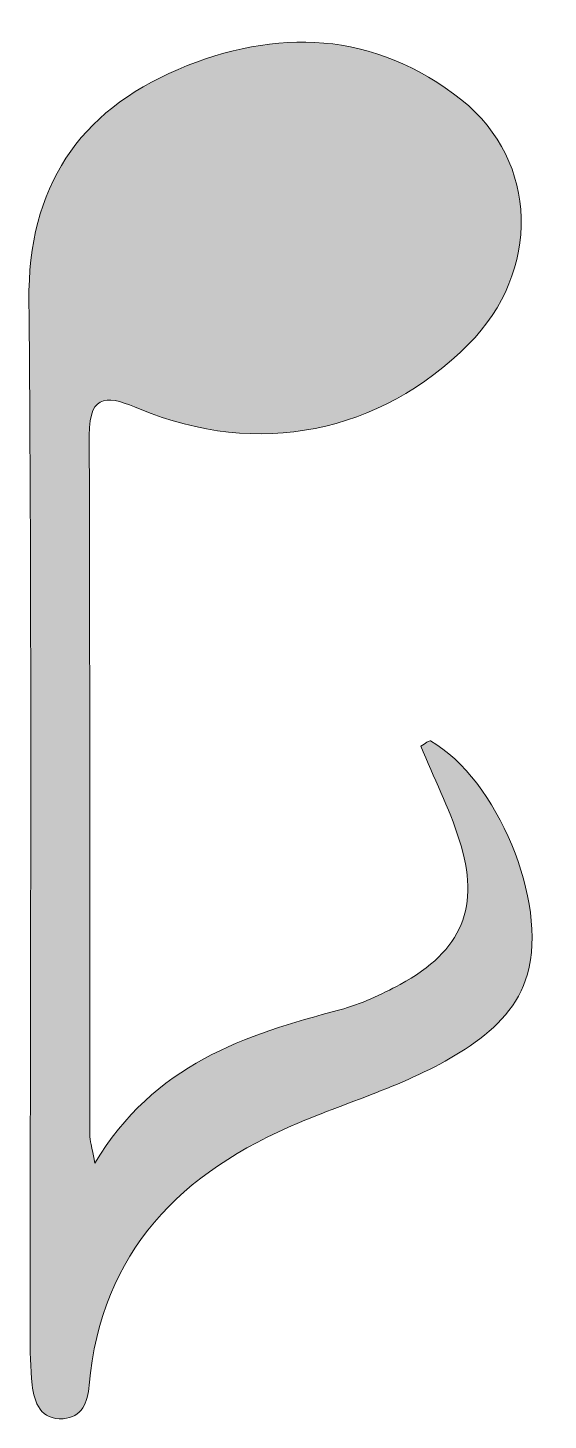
# Model space of a CAD drawing. Header units: inches. Extents: x 44.5 to 55.5, y -64.7 to -35.3.
import ezdxf

# ---------------------------------------------------------------- set-up
doc = ezdxf.new("R2010")
doc.units = ezdxf.units.IN
doc.header["$MEASUREMENT"] = 0
doc.layers.add('Layer 1', color=7, linetype='Continuous')

msp = doc.modelspace()

# ---------------------------------------------------------------- hatches: boundary and pattern name
at = {"layer": 'Layer 1', "true_color": 0x231f20}
h = msp.add_hatch(color=250, dxfattribs=at)
edge = h.paths.add_edge_path()
edge.add_spline(control_points=[(45.926, -59.282), (47.167, -57.187), (49.104, -56.571), (51.098, -56.039), (51.541, -55.921), (51.97, -55.722), (52.373, -55.503), (53.682, -54.793), (54.075, -53.856), (53.621, -52.447), (53.403, -51.769), (53.08, -51.125), (52.806, -50.469), (52.908, -50.413), (52.987, -50.342), (53.016, -50.359), (54.419, -51.165), (55.497, -53.761), (55.06, -55.283), (54.867, -55.952), (54.415, -56.414), (53.851, -56.798), (52.742, -57.552), (51.459, -57.911), (50.245, -58.419), (47.754, -59.46), (46.053, -61.137), (45.806, -63.971), (45.775, -64.332), (45.655, -64.65), (45.253, -64.676), (44.784, -64.707), (44.643, -64.343), (44.601, -63.961), (44.561, -63.601), (44.559, -63.235), (44.559, -62.873), (44.558, -55.604), (44.601, -48.335), (44.533, -41.066), (44.51, -38.654), (45.589, -37.065), (47.684, -36.174), (49.75, -35.296), (51.823, -35.35), (53.671, -36.821), (55.298, -38.116), (55.347, -40.44), (53.817, -41.98), (51.945, -43.861), (49.364, -44.382), (46.88, -43.349), (46.252, -43.089), (45.804, -42.952), (45.807, -43.907), (45.821, -48.83), (45.815, -53.753), (45.818, -58.676), (45.818, -58.797), (45.86, -58.917), (45.926, -59.282)], knot_values=[0, 0, 0, 0, 1, 1, 1, 2, 2, 2, 3, 3, 3, 4, 4, 4, 5, 5, 5, 6, 6, 6, 7, 7, 7, 8, 8, 8, 9, 9, 9, 10, 10, 10, 11, 11, 11, 12, 12, 12, 13, 13, 13, 14, 14, 14, 15, 15, 15, 16, 16, 16, 17, 17, 17, 18, 18, 18, 19, 19, 19, 20, 20, 20, 20], degree=3, periodic=1)

# ---------------------------------------------------------------- linework, layer by layer
at = {"layer": 'Layer 1', "lineweight": 0}
msp.add_open_spline([(45.926, -59.282), (47.167, -57.187), (49.104, -56.571), (51.098, -56.039), (51.541, -55.921), (51.97, -55.722), (52.373, -55.503), (53.682, -54.793), (54.075, -53.856), (53.621, -52.447), (53.403, -51.769), (53.08, -51.125), (52.806, -50.469), (52.908, -50.413), (52.987, -50.342), (53.016, -50.359), (54.419, -51.165), (55.497, -53.761), (55.06, -55.283), (54.867, -55.952), (54.415, -56.414), (53.851, -56.798), (52.742, -57.552), (51.459, -57.911), (50.245, -58.419), (47.754, -59.46), (46.053, -61.137), (45.806, -63.971), (45.775, -64.332), (45.655, -64.65), (45.253, -64.676), (44.784, -64.707), (44.643, -64.343), (44.601, -63.961), (44.561, -63.601), (44.559, -63.235), (44.559, -62.873), (44.558, -55.604), (44.601, -48.335), (44.533, -41.066), (44.51, -38.654), (45.589, -37.065), (47.684, -36.174), (49.75, -35.296), (51.823, -35.35), (53.671, -36.821), (55.298, -38.116), (55.347, -40.44), (53.817, -41.98), (51.945, -43.861), (49.364, -44.382), (46.88, -43.349), (46.252, -43.089), (45.804, -42.952), (45.807, -43.907), (45.821, -48.83), (45.815, -53.753), (45.818, -58.676), (45.818, -58.797), (45.86, -58.917), (45.926, -59.282)], degree=3, knots=[0, 0, 0, 0, 1, 1, 1, 2, 2, 2, 3, 3, 3, 4, 4, 4, 5, 5, 5, 6, 6, 6, 7, 7, 7, 8, 8, 8, 9, 9, 9, 10, 10, 10, 11, 11, 11, 12, 12, 12, 13, 13, 13, 14, 14, 14, 15, 15, 15, 16, 16, 16, 17, 17, 17, 18, 18, 18, 19, 19, 19, 20, 20, 20, 20], dxfattribs=at)

doc.saveas('drawing.dxf')
